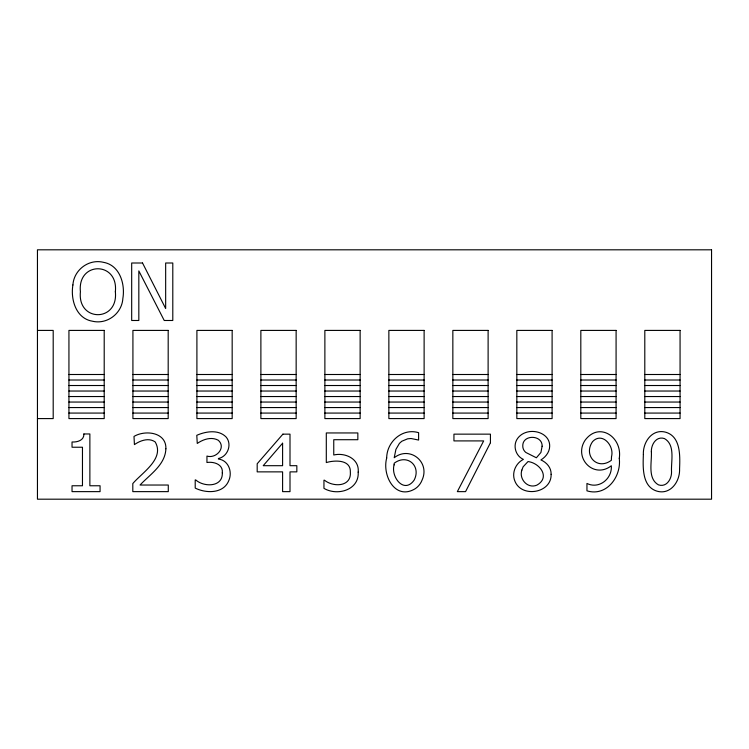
<?xml version="1.0" encoding="UTF-8"?>
<svg xmlns="http://www.w3.org/2000/svg" width="749" height="749" viewBox="0 0 749 749"><rect width="100%" height="100%" fill="white"/><g stroke="black" fill="none" stroke-linecap="round" stroke-linejoin="round"><path stroke-width="1.12" d="M37.45 330.412L53.198 330.412L53.198 418.588L37.45 418.588M68.936 374.5L104.205 374.5M132.919 374.5L168.188 374.5M196.903 374.5L232.171 374.5M260.886 374.5L296.155 374.5M324.879 374.5L360.138 374.5M388.862 374.5L424.121 374.5M452.845 374.5L488.114 374.5M516.829 374.5L552.097 374.5M580.812 374.5L616.081 374.5M644.795 374.5L680.064 374.5M68.936 380.015L104.205 380.015M132.919 380.015L168.188 380.015M196.903 380.015L232.171 380.015M260.886 380.015L296.155 380.015M324.879 380.015L360.138 380.015M388.862 380.015L424.121 380.015M452.845 380.015L488.114 380.015M516.829 380.015L552.097 380.015M580.812 380.015L616.081 380.015M644.795 380.015L680.064 380.015M68.936 385.52L104.205 385.52M132.919 385.52L168.188 385.52M196.903 385.52L232.171 385.52M260.886 385.52L296.155 385.52M324.879 385.52L360.138 385.52M388.862 385.52L424.121 385.52M452.845 385.52L488.114 385.52M516.829 385.52L552.097 385.52M580.812 385.52L616.081 385.52M644.795 385.52L680.064 385.52M68.936 391.034L104.205 391.034M132.919 391.034L168.188 391.034M196.903 391.034L232.171 391.034M260.886 391.034L296.155 391.034M324.879 391.034L360.138 391.034M388.862 391.034L424.121 391.034M452.845 391.034L488.114 391.034M516.829 391.034L552.097 391.034M580.812 391.034L616.081 391.034M644.795 391.034L680.064 391.034M68.936 396.539L104.205 396.539M132.919 396.539L168.188 396.539M196.903 396.539L232.171 396.539M260.886 396.539L296.155 396.539M324.879 396.539L360.138 396.539M388.862 396.539L424.121 396.539M452.845 396.539L488.114 396.539M516.829 396.539L552.097 396.539M580.812 396.539L616.081 396.539M644.795 396.539L680.064 396.539M68.936 402.054L104.205 402.054M132.919 402.054L168.188 402.054M196.903 402.054L232.171 402.054M260.886 402.054L296.155 402.054M324.879 402.054L360.138 402.054M388.862 402.054L424.121 402.054M452.845 402.054L488.114 402.054M516.829 402.054L552.097 402.054M580.812 402.054L616.081 402.054M644.795 402.054L680.064 402.054M68.936 407.559L104.205 407.559M132.919 407.559L168.188 407.559M196.903 407.559L232.171 407.559M260.886 407.559L296.155 407.559M324.879 407.559L360.138 407.559M388.862 407.559L424.121 407.559M452.845 407.559L488.114 407.559M516.829 407.559L552.097 407.559M580.812 407.559L616.081 407.559M644.795 407.559L680.064 407.559M68.936 413.074L104.205 413.074M132.919 413.074L168.188 413.074M196.903 413.074L232.171 413.074M260.886 413.074L296.155 413.074M324.879 413.074L360.138 413.074M388.862 413.074L424.121 413.074M452.845 413.074L488.114 413.074M516.829 413.074L552.097 413.074M580.812 413.074L616.081 413.074M644.795 413.074L680.064 413.074M394.086 464.867C390.622 476.841 403.983 494.424 414.131 480.156C421.481 466.056 407.316 453.351 394.208 463.219L394.086 464.867M611.512 456.656L611.353 460.289C597.14 470.896 582.909 455.111 592.637 441.564C602.205 431.508 614.545 445.88 611.512 456.656M643.372 454.503C642.923 467.133 641.902 486.681 657.032 491.175C670.711 495.098 680.148 481.223 679.568 468.902C680.036 456.272 680.963 436.807 665.898 432.267C652.239 428.334 642.773 442.163 643.372 454.503M651.349 451.638C652.061 462.124 647.248 478.499 658.465 484.865C666.563 487.59 671.694 479.051 671.544 471.982C670.851 461.468 675.654 444.915 664.41 438.549C656.255 435.871 651.134 444.55 651.349 451.638M386.681 458.06C381.943 475.512 395.35 501.062 415.442 488.573A18.285 18.285 0 0 0 422.118 479.978C430.329 461.983 409.797 445.477 394.208 457.742L395.921 449.381L399.432 443.361L401.82 441.236L407.625 438.82L411.042 438.511L418.607 440.056L418.607 432.688C402.382 427.745 386.756 441.779 386.681 458.06M115.355 291.764C118.539 322.313 77.25 322.285 80.415 291.764C77.166 261.083 118.595 261.139 115.355 291.764M619.273 458.322C621.53 476.504 606.653 496.915 586.954 490.829L586.954 483.451C599.069 489.49 612.364 478.695 611.315 465.766C593.77 479.416 573.257 457.882 585.138 440.197C599.284 421.2 622.597 437.276 619.273 458.322M72.906 284.948C70.453 299.347 75.921 318.409 92.324 321.19C107.06 324.794 121.993 313.494 122.864 298.411C125.308 284.03 119.774 265.137 103.446 262.319C88.738 258.667 73.87 269.921 72.906 284.948M222.313 472.834C222.987 487.309 203.971 487.327 195.751 479.94L195.208 479.94L195.208 488.086C206.115 493.525 223.577 493.834 228.82 480.54C232.611 472.02 228.585 460.232 218.418 459.053L218.418 458.51C227.743 456.665 232.34 444.335 226.132 437.051C218.53 429.252 205.806 431.33 196.79 435.309L197.259 443.455C203.176 439.298 211.443 436.517 218.221 440.215C226.563 447.471 216.199 458.968 206.949 456.075L206.949 462.489C213.821 461.45 223.296 464.286 222.313 472.834M358.191 472.142C359.286 490.089 337.265 496.287 323.952 488.357L323.952 480.212L324.486 480.212C333.165 487.309 351.487 487.065 350.354 472.104C350.972 459.437 334.794 460.036 326.302 462.564L326.302 432.95L357.844 432.95L357.844 439.71L333.754 439.71L333.754 454.999C345.083 452.293 359.576 458.781 358.191 472.142M542.117 446.235L540.918 452.471L536.368 457.779L525.854 452.471A8.239 8.239 0 0 1 522.774 445.767C522.652 434.223 542.604 434.72 542.117 446.235M551.114 474.304C551.76 493.235 521.622 498.16 514.919 481.195C511.389 472.975 515.705 463.191 523.392 459.399C515.368 455.879 512.466 445.093 517.812 438.146A16.515 16.515 0 0 1 525.517 432.604C535.366 428.887 549.925 434.139 549.682 446.161C549.635 452.04 545.609 457.087 540.918 459.942C546.676 462.433 551.367 467.741 551.114 474.304M521.847 470.119C518.814 479.07 527.661 489.041 536.846 485.155C550.693 477.431 539.851 463.013 528.026 461.562L523.12 466.796L521.847 470.119M165.885 448.782C165.267 464.867 150.006 474.407 140.026 485.034L168.282 485.034L168.282 491.634L132.807 491.634L132.807 483.564C142.198 472.507 164.883 458.725 155.193 441.947C148.789 437.416 140.25 440.524 134.427 444.616L133.996 436.433C145.287 429.664 166.531 432.201 165.885 448.782M83.888 433.961C84.15 440.459 77.259 442.303 72.035 441.985L72.035 447.237L82.465 447.237L82.465 485.764L72.035 485.764L72.035 491.634L100.066 491.634L100.066 485.764L89.871 485.764L89.871 433.961L83.888 433.961M490.426 442.762L465.569 491.634L457.339 491.634L483.667 440.908L453.941 440.908L453.941 434.148L490.426 434.148L490.426 442.762M282.598 443.221L263.217 465.691L282.598 465.691L282.598 443.221M282.907 434.148L257.188 463.762L257.188 471.87L282.598 471.87L282.598 491.634L290.003 491.634L290.003 471.87L296.838 471.87L296.838 465.691L290.003 465.691L290.003 434.148L282.907 434.148M711.55 249.81L37.45 249.81L37.45 499.19L711.55 499.19L711.55 249.81M142.535 263.002L131.684 263.002L131.684 320.488L138.827 320.488L138.827 270.913L164.228 320.488L172.794 320.488L172.794 263.002L165.66 263.002L165.66 308.522L142.535 263.002M104.205 330.412L68.936 330.412L68.936 418.588L104.205 418.588L104.205 330.412M168.188 330.412L132.919 330.412L132.919 418.588L168.188 418.588L168.188 330.412M232.171 330.412L196.903 330.412L196.903 418.588L232.171 418.588L232.171 330.412M296.155 330.412L260.886 330.412L260.886 418.588L296.155 418.588L296.155 330.412M360.138 330.412L324.879 330.412L324.879 418.588L360.138 418.588L360.138 330.412M424.121 330.412L388.862 330.412L388.862 418.588L424.121 418.588L424.121 330.412M488.114 330.412L452.845 330.412L452.845 418.588L488.114 418.588L488.114 330.412M552.097 330.412L516.829 330.412L516.829 418.588L552.097 418.588L552.097 330.412M616.081 330.412L580.812 330.412L580.812 418.588L616.081 418.588L616.081 330.412M680.064 330.412L644.795 330.412L644.795 418.588L680.064 418.588L680.064 330.412"/></g></svg>
